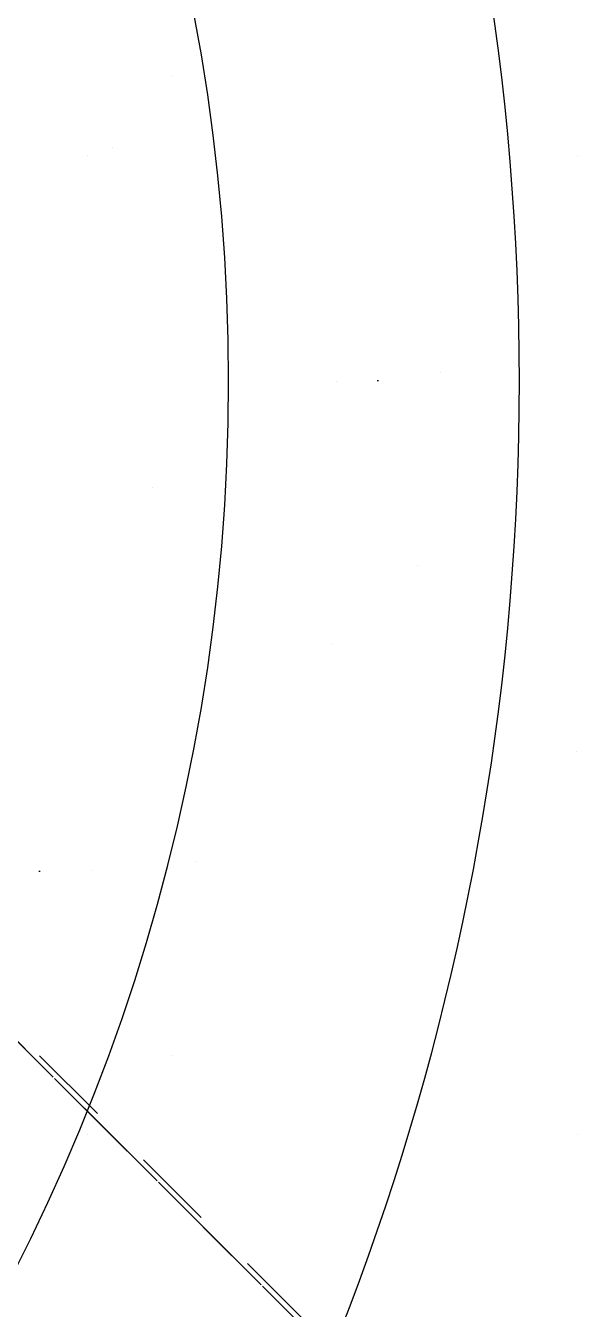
# Model space of a CAD drawing. Header units: inches. Extents: x -31 to 122, y -49 to 49.
# Drawn here: x 1.025 to 1.872, y -1.423 to 0.545 of the extents above; entities that cross this region are included whole.
import ezdxf

# ---------------------------------------------------------------- set-up
doc = ezdxf.new("R2010")
doc.units = ezdxf.units.IN
doc.header["$MEASUREMENT"] = 0
doc.linetypes.add('HIDDEN2', pattern=[0.1875, 0.125, -0.0625])

# ---------------------------------------------------------------- blocks, each defined once
blk = doc.blocks.new('HVRF25')
at = {"linetype": 'HIDDEN2'}
blk.add_line((-12.75, 12.75), (12.75, -12.75), dxfattribs=at)
blk.add_circle((0, 0), 22)
blk = doc.blocks.new('HVRF19')
at = {"linetype": 'HIDDEN2'}
blk.add_line((-9.75, 9.75), (9.75, -9.75), dxfattribs=at)
blk.add_circle((0, 0), 16.5)
blk = doc.blocks.new('HVRF13')
at = {"linetype": 'HIDDEN2'}
blk.add_line((-6.75, 6.7616), (6.75, -6.7384), dxfattribs=at)
blk.add_circle((0, 0), 12)
blk = doc.blocks.new('HVRF37')
at = {"linetype": 'HIDDEN2'}
blk.add_line((-18.75, 18.75), (18.75, -18.75), dxfattribs=at)
blk.add_circle((0, 0), 31)
blk = doc.blocks.new('HVRF31')
at = {"linetype": 'HIDDEN2'}
blk.add_line((-15.75, 15.75), (15.75, -15.75), dxfattribs=at)
blk.add_circle((0, 0), 25)
blk = doc.blocks.new('*X130')
at = {"color": 0}
blk.add_line((4845.3125, 2934.375), (4845.3125, 2934.375), dxfattribs=at)
blk = doc.blocks.new('hvtbeav1n')
at = {"color": 8, "extrusion": (0, 0, -1), "xscale": -1.349999999999909, "yscale": 1.35000000000008, "zscale": -1.35, "rotation": 180}
blk.add_blockref('*X130', (-6543.0404, 3960.839), dxfattribs=at)
blk = doc.blocks.new('*X132')
at = {"color": 0}
blk.add_line((4845.3125, 2934.375), (4845.3125, 2934.375), dxfattribs=at)
blk = doc.blocks.new('hvtbeav1')
at = {"color": 8, "extrusion": (0, 0, -1), "xscale": -1.349999999999909, "yscale": 1.35000000000008, "zscale": -1.35, "rotation": 180}
blk.add_blockref('*X132', (-6543.0404, 3960.839), dxfattribs=at)
blk = doc.blocks.new('hvtb19e')
at = {"color": 4}
blk.add_line((1.1577, 0.3587), (1.1577, 0.3587), dxfattribs=at)
blk = doc.blocks.new('hvtbsav2n')
h = blk.add_hatch()
h.set_pattern_fill('DOTS', color=8, scale=25, style=0)
h.paths.add_polyline_path([(21.62, 5), (14.5951, 5, -0.383554), (6.2227, 5), (0, 5), (0, -5), (6.2227, -5, -0.383554), (14.5951, -5), (21.62, -5)])
blk = doc.blocks.new('*X151')
at = {"color": 0}
blk.add_line((4845.3125, 2934.375), (4845.3125, 2934.375), dxfattribs=at)
blk = doc.blocks.new('hvtbsav1n')
at = {"color": 8, "extrusion": (0, 0, -1), "xscale": -1.350000000000023, "yscale": 1.35000000000008, "zscale": -1.35, "rotation": 180}
blk.add_blockref('*X151', (-6543.0404, 3960.839), dxfattribs=at)
blk = doc.blocks.new('*X153')
at = {"color": 0}
blk.add_line((4845.3125, 2934.375), (4845.3125, 2934.375), dxfattribs=at)
blk = doc.blocks.new('hvtbsav1')
at = {"color": 8, "extrusion": (0, 0, -1), "xscale": -1.350000000000023, "yscale": 1.35000000000008, "zscale": -1.35, "rotation": 180}
blk.add_blockref('*X153', (-6543.0404, 3960.839), dxfattribs=at)
blk = doc.blocks.new('*X155')
at = {"color": 0}
blk.add_line((4600.78125, 2792.1875), (4600.78125, 2792.1875), dxfattribs=at)
blk = doc.blocks.new('hvtbhv2')
at = {"color": 8, "extrusion": (0, 0, -1), "xscale": -1, "zscale": -1, "rotation": 180}
blk.add_blockref('*X155', (-4602, 2792.0248), dxfattribs=at)
blk = doc.blocks.new('hvtbhv1')
h = blk.add_hatch()
h.set_pattern_fill('DOTS', color=8, scale=25, style=0)
h.set_pattern_definition([(0, (-1179.4241, -605.4397), (0.78125, 1.5625), [0, -1.5625])])
h.paths.add_polyline_path([(6.7036, 5), (0, 5), (0, -5), (6.7036, -5, -0.383554), (15.076, -5), (21.62, -5), (21.62, 5), (15.076, 5, -0.383554)])
blk = doc.blocks.new('*X160')
at = {"color": 0}
for p, q in [((5022, 2940), (5022, 2940)), ((5022.75, 2940), (5022.75, 2940)), ((5022.375, 2939.25), (5022.375, 2939.25)), ((5022, 2938.5), (5022, 2938.5)), ((5022.75, 2938.5), (5022.75, 2938.5))]:
    blk.add_line(p, q, dxfattribs=at)
blk = doc.blocks.new('hvtbeav6n')
at = {"color": 4}
blk.add_blockref('*X160', (-5020.8806, -2939.654), dxfattribs=at)
blk = doc.blocks.new('*X164')
at = {"color": 0}
for p, q in [((5022, 2940), (5022, 2940)), ((5022.75, 2940), (5022.75, 2940)), ((5022.375, 2939.25), (5022.375, 2939.25)), ((5022, 2938.5), (5022, 2938.5)), ((5022.75, 2938.5), (5022.75, 2938.5))]:
    blk.add_line(p, q, dxfattribs=at)
blk = doc.blocks.new('hvtbeav6')
at = {"color": 4}
blk.add_blockref('*X164', (-5020.8806, -2939.654), dxfattribs=at)
blk = doc.blocks.new('*X166')
at = {"color": 0}
for p, q in [((3681.75, 30369), (3681.75, 30369)), ((3681.375, 30368.25), (3681.375, 30368.25))]:
    blk.add_line(p, q, dxfattribs=at)
blk = doc.blocks.new('hvtbeav5n')
at = {"color": 4}
blk.add_blockref('*X166', (-3680.0903, -30368.9862), dxfattribs=at)
blk = doc.blocks.new('*X169')
at = {"color": 0}
for p, q in [((3681.75, 30369), (3681.75, 30369)), ((3681.375, 30368.25), (3681.375, 30368.25))]:
    blk.add_line(p, q, dxfattribs=at)
blk = doc.blocks.new('hvtbeav5')
at = {"color": 4}
blk.add_blockref('*X169', (-3680.0903, -30368.9862), dxfattribs=at)
blk = doc.blocks.new('*X172')
at = {"color": 0}
for p, q in [((3689.625, 30420.75), (3689.625, 30420.75)), ((3689.25, 30420), (3689.25, 30420))]:
    blk.add_line(p, q, dxfattribs=at)
blk = doc.blocks.new('hvtbeav4n')
at = {"color": 4}
blk.add_blockref('*X172', (-3688.125, -30420.75), dxfattribs=at)
blk = doc.blocks.new('*X175')
at = {"color": 0}
for p, q in [((3689.25, 30420), (3689.25, 30420)), ((3689.625, 30419.25), (3689.625, 30419.25)), ((3689.25, 30418.5), (3689.25, 30418.5))]:
    blk.add_line(p, q, dxfattribs=at)
blk = doc.blocks.new('hvtbeav4')
at = {"color": 4}
blk.add_blockref('*X175', (-3688, -30419.5331), dxfattribs=at)
blk = doc.blocks.new('*X178')
at = {"color": 0}
blk.add_line((4600.78125, 2792.1875), (4600.78125, 2792.1875), dxfattribs=at)
blk = doc.blocks.new('hvtbeav3n')
at = {"color": 8, "extrusion": (0, 0, -1), "xscale": -1, "zscale": -1, "rotation": 180}
blk.add_blockref('*X178', (-4602, 2792.0248), dxfattribs=at)
blk = doc.blocks.new('*X180')
at = {"color": 0}
blk.add_line((4600.78125, 2792.1875), (4600.78125, 2792.1875), dxfattribs=at)
blk = doc.blocks.new('hvtbeav3')
at = {"color": 8, "extrusion": (0, 0, -1), "xscale": -1, "zscale": -1, "rotation": 180}
blk.add_blockref('*X180', (-4602, 2792.0248), dxfattribs=at)
blk = doc.blocks.new('hvtbeav2')
h = blk.add_hatch()
h.set_pattern_fill('DOTS', color=8, scale=25, style=0)
h.paths.add_polyline_path([(21.62, 5), (14.9353, 5, -0.383554), (6.5629, 5), (0, 5), (0, -5), (6.5629, -5, -0.383554), (14.9353, -5), (21.62, -5)])
blk = doc.blocks.new('*X195')
at = {"color": 0}
for p, q in [((5022, 2940), (5022, 2940)), ((5022.75, 2940), (5022.75, 2940)), ((5022.375, 2939.25), (5022.375, 2939.25)), ((5022, 2938.5), (5022, 2938.5)), ((5022.75, 2938.5), (5022.75, 2938.5))]:
    blk.add_line(p, q, dxfattribs=at)
blk = doc.blocks.new('hvtbsav6n')
at = {"color": 4}
blk.add_blockref('*X195', (-5020.8806, -2939.654), dxfattribs=at)
blk = doc.blocks.new('*X199')
at = {"color": 0}
for p, q in [((5022, 2940), (5022, 2940)), ((5022.75, 2940), (5022.75, 2940)), ((5022.375, 2939.25), (5022.375, 2939.25)), ((5022, 2938.5), (5022, 2938.5)), ((5022.75, 2938.5), (5022.75, 2938.5))]:
    blk.add_line(p, q, dxfattribs=at)
blk = doc.blocks.new('hvtbsav6')
at = {"color": 4}
blk.add_blockref('*X199', (-5020.8806, -2939.654), dxfattribs=at)
blk = doc.blocks.new('*X201')
at = {"color": 0}
for p, q in [((3681.75, 30369), (3681.75, 30369)), ((3681.375, 30368.25), (3681.375, 30368.25))]:
    blk.add_line(p, q, dxfattribs=at)
blk = doc.blocks.new('hvtbsav5n')
at = {"color": 4}
blk.add_blockref('*X201', (-3680.0903, -30368.9862), dxfattribs=at)
blk = doc.blocks.new('*X204')
at = {"color": 0}
for p, q in [((3681.75, 30369), (3681.75, 30369)), ((3681.375, 30368.25), (3681.375, 30368.25))]:
    blk.add_line(p, q, dxfattribs=at)
blk = doc.blocks.new('hvtbsav5')
at = {"color": 4}
blk.add_blockref('*X204', (-3680.0903, -30368.9862), dxfattribs=at)
blk = doc.blocks.new('*X207')
at = {"color": 0}
for p, q in [((3689.25, 30420), (3689.25, 30420)), ((3689.625, 30419.25), (3689.625, 30419.25)), ((3689.25, 30418.5), (3689.25, 30418.5))]:
    blk.add_line(p, q, dxfattribs=at)
blk = doc.blocks.new('hvtbsav4n')
at = {"color": 4}
blk.add_blockref('*X207', (-3688, -30419.5331), dxfattribs=at)
blk = doc.blocks.new('*X210')
at = {"color": 0}
for p, q in [((3689.625, 30420.75), (3689.625, 30420.75)), ((3689.25, 30420), (3689.25, 30420))]:
    blk.add_line(p, q, dxfattribs=at)
blk = doc.blocks.new('hvtbsav4')
at = {"color": 4}
blk.add_blockref('*X210', (-3688.125, -30420.75), dxfattribs=at)
blk = doc.blocks.new('*X213')
at = {"color": 0}
blk.add_line((4600.78125, 2792.1875), (4600.78125, 2792.1875), dxfattribs=at)
blk = doc.blocks.new('hvtbsav3n')
at = {"color": 8, "extrusion": (0, 0, -1), "xscale": -1, "zscale": -1, "rotation": 180}
blk.add_blockref('*X213', (-4602, 2792.0248), dxfattribs=at)
blk = doc.blocks.new('*X215')
at = {"color": 0}
blk.add_line((4600.78125, 2792.1875), (4600.78125, 2792.1875), dxfattribs=at)
blk = doc.blocks.new('hvtbsav3')
at = {"color": 8, "extrusion": (0, 0, -1), "xscale": -1, "zscale": -1, "rotation": 180}
blk.add_blockref('*X215', (-4602, 2792.0248), dxfattribs=at)
blk = doc.blocks.new('J12')
blk.add_arc((-3.3294, 0), 6, 284.95707, 75.04293)
blk = doc.blocks.new('J10')
blk.add_arc((-2.7745, 0), 5, 284.9571, 75.0429)
blk = doc.blocks.new('J8')
blk.add_arc((-2.2196, 0), 4, 284.9571, 75.0429)
blk = doc.blocks.new('J6')
blk.add_arc((-1.6647, 0), 3, 284.9571, 75.0429)
blk = doc.blocks.new('J18')
blk.add_arc((-4.9941, 0), 9, 284.95707, 75.04293)
blk = doc.blocks.new('J16')
blk.add_arc((-4.4392, 0), 8, 284.95707, 75.04293)
blk = doc.blocks.new('J14')
blk.add_arc((-3.8843, 0), 7, 284.95707, 75.04293)

msp = doc.modelspace()

# ---------------------------------------------------------------- block references
for name in ['HVRF37', 'HVRF31', 'HVRF25', 'hvtbeav6n', 'hvtbeav6', 'hvtbeav5', 'hvtbsav6n', 'hvtbsav6', 'hvtbsav5n', 'hvtbsav5', 'HVRF19', 'hvtb19e', 'hvtbeav5n', 'HVRF13', 'hvtbeav4', 'hvtbsav4n', 'hvtbsav4', 'hvtbeav3', 'hvtbsav3n', 'hvtbsav3', 'hvtbeav4n', 'J18', 'J16', 'J14', 'hvtbeav1', 'hvtbsav2n', 'hvtbsav1n', 'hvtbsav1', 'hvtbhv2', 'hvtbeav3n', 'hvtbeav2', 'J12', 'hvtbhv1', 'J10', 'hvtbeav1n', 'J8', 'J6']:
    msp.add_blockref(name, (0, 0))

doc.saveas('drawing.dxf')
